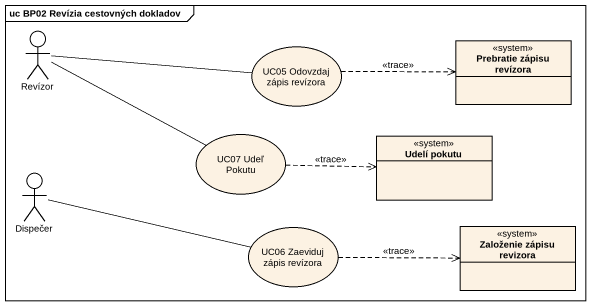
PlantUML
@startuml
mainframe uc BP02 Revízia cestovných dokladov
allowmixing
hide circle
hide empty members
actor Revízor
usecase "UC05 Odovzdaj zápis revízora" as UC05_Odovzdaj_zápis_revízora
class "Prebratie zápisu revízora" as Prebratie_zápisu_revízora <<system>>
usecase "UC07 Udeľ Pokutu" as UC07_Udeľ_Pokutu
class "Udelí pokutu" as Udelí_pokutu <<system>>
actor Dispečer
usecase "UC06 Zaeviduj zápis revízora" as UC06_Zaeviduj_zápis_revízora
class "Založenie zápisu revizora" as Založenie_zápisu_revizora <<system>>
Revízor -right- UC05_Odovzdaj_zápis_revízora
Revízor -right- UC07_Udeľ_Pokutu
UC05_Odovzdaj_zápis_revízora .right.> Prebratie_zápisu_revízora : <<trace>>
UC07_Udeľ_Pokutu .right.> Udelí_pokutu : <<trace>>
Dispečer -right- UC06_Zaeviduj_zápis_revízora
UC06_Zaeviduj_zápis_revízora .right.> Založenie_zápisu_revizora : <<trace>>
@enduml
